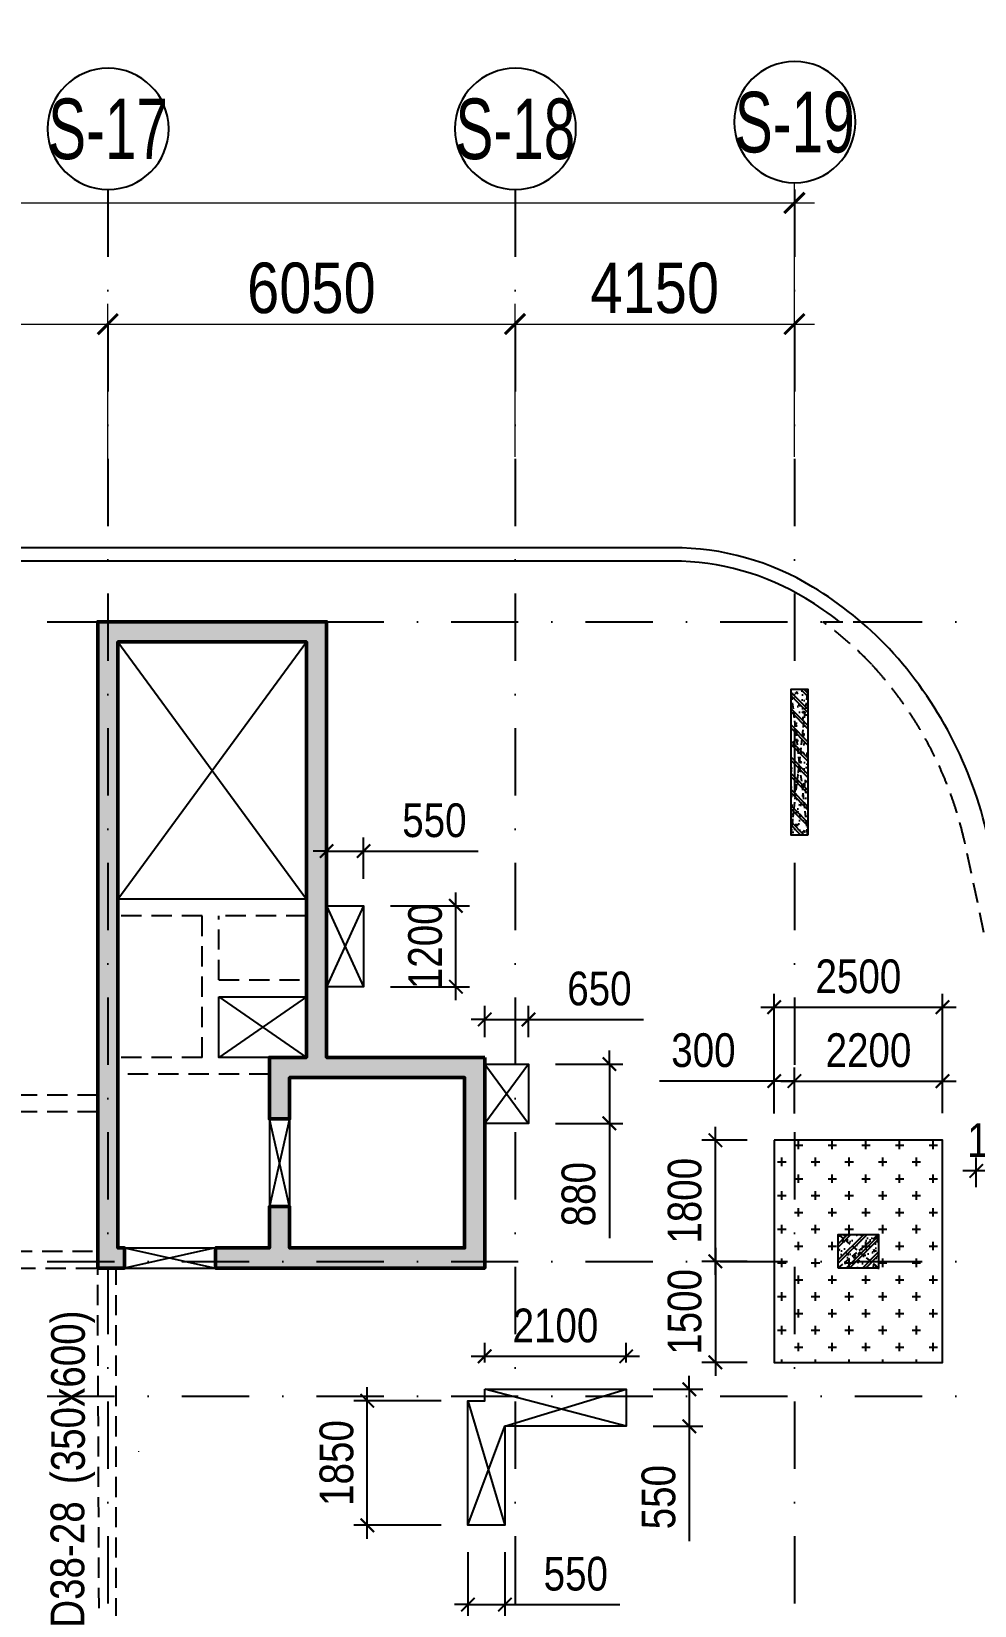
# Model space of a CAD drawing. Header units: millimetres. Extents: x -159515 to 1327256, y -225156 to 138737.
# Drawn here: x 902292 to 916300, y -27176 to -3796 of the extents above; entities that cross this region are included whole.
import ezdxf
from ezdxf.enums import TextEntityAlignment as Align

# ---------------------------------------------------------------- set-up
doc = ezdxf.new("R2010")
doc.units = ezdxf.units.MM
doc.header["$MEASUREMENT"] = 0
doc.linetypes.add('DASHDOT', pattern=[1, 0.5, -0.25, 0, -0.25])
doc.linetypes.add('DASHED', pattern=[4.5, 3, -1.5])
for name, color, linetype in [('AUDIT_I_220807103235-17', 50, 'Continuous'), ('ccu11-Khuat', 9, 'DASHED'), ('ccu11-Manh', 8, 'Continuous'), ('ccu11-Thay', 7, 'Continuous'), ('ccu12-Manh', 8, 'Continuous'), ('ccu12-Text', 31, 'Continuous'), ('KC2-DIM', 251, 'Continuous'), ('KC2-HATCH', 252, 'Continuous'), ('KT-Dim', 8, 'Continuous'), ('KT-Luoi truc South Tower', 8, 'DASHDOT'), ('ST_MBDV Cot vach 220805$0$AUDIT_I_220805193045-5', 6, 'Continuous'), ('TNG', 50, 'Continuous'), ('Xref_ST_MBDV Cot vach 30.7.2022|Xref_ST_MBDV Cot vach 30.7.2022|Xref_ST_MBDV Cot vach 30.7.2022|Xref_ST_MBDV Cot vach 30.7.2022|A-GRID-SYM', 50, 'Continuous')]:
    doc.layers.add(name, color=color, linetype=linetype)
for name, color, linetype, lineweight in [('ccu12-Tencaukien', 9, 'Continuous', 15), ('KT-Kich thuoc', 159, 'Continuous', 18), ('ST_MBDV Cot vach 220805$0$KT-Net cot vach', 6, 'Continuous', 50)]:
    doc.layers.add(name, color=color, linetype=linetype, lineweight=lineweight)
doc.styles.add('Arial Narrow', font='ARIALN.TTF')
doc.styles.add('HBA-Text', font='GOTHIC.TTF')
doc.dimstyles.new('ccu12-200', dxfattribs={"dimscale": 200, "dimtxt": 2.5, "dimasz": 1, "dimexe": 1, "dimexo": 2, "dimgap": 1, "dimtad": 1, "dimdec": 0, "dimrnd": 5, "dimdsep": 46, "dimtxsty": 'Arial Narrow', "dimblk": 'ARCHTICK', "dimcen": -1, "dimdle": 1, "dimclrd": 256, "dimclre": 256, "dimclrt": 3, "dimadec": 0, "dimazin": 2, "dimtfac": 0.1, "dimtdec": 0, "dimtmove": 0, "dimatfit": 1, "dimldrblk": 'ARCHTICK', "dimfxl": 1, "dimtvp": 0.833333, "dimtolj": 1, "dimtzin": 12, "dimarcsym": 0})
doc.dimstyles.new('CCU_1-300', dxfattribs={"dimscale": 300, "dimtxt": 2.5, "dimasz": 1, "dimexe": 1, "dimexo": 2, "dimgap": 0.5, "dimtad": 1, "dimdec": 0, "dimdsep": 46, "dimtxsty": 'Arial Narrow', "dimblk": 'ARCHTICK', "dimcen": -1, "dimdle": 1, "dimclrd": 256, "dimclre": 256, "dimclrt": 3, "dimadec": 0, "dimazin": 2, "dimtfac": 0.1, "dimtdec": 0, "dimtix": 1, "dimtmove": 2, "dimatfit": 1, "dimfxl": 1, "dimtvp": 0.833333, "dimtolj": 1, "dimtzin": 12, "dimarcsym": 0})

# ---------------------------------------------------------------- blocks, each defined once
blk = doc.blocks.new('_ArchTick')
at = {"color": 0, "const_width": 0.15}
blk.add_lwpolyline([(-0.5, -0.5), (0.5, 0.5)], dxfattribs=at)
blk = doc.blocks.new('*D407')
at = {"layer": 'Defpoints', "color": 0, "transparency": 16777216}
for p in [(-16523, 31492), (-16523, 28791, 0), (-25223, 28649, 0)]:
    blk.add_point(p, dxfattribs=at)
at = {"layer": 'KT-Kich thuoc', "lineweight": -2, "transparency": 16777216}
for p, q in [((-25223, 29249), (-25223, 31792)), ((-16523, 29391), (-16523, 31792)), ((-25523, 31492), (-16223, 31492))]:
    blk.add_line(p, q, dxfattribs=at)
at = {"layer": 'KT-Kich thuoc', "lineweight": -2, "transparency": 16777216, "xscale": 300, "yscale": 300, "zscale": 300, "rotation": 180}
blk.add_blockref('_ArchTick', (-25223, 31492), dxfattribs=at)
at = {"layer": 'KT-Kich thuoc', "lineweight": -2, "transparency": 16777216, "xscale": 300, "yscale": 300, "zscale": 300}
blk.add_blockref('_ArchTick', (-16523, 31492), dxfattribs=at)
at = {"layer": 'KT-Kich thuoc', "color": 3, "transparency": 16777216, "insert": (-20873, 32025), "char_height": 750, "attachment_point": 5, "style": 'Arial Narrow'}
blk.add_mtext('\\A1;8700', dxfattribs=at)
blk = doc.blocks.new('*D408')
at = {"layer": 'Defpoints', "color": 0, "transparency": 16777216}
for p in [(-10473, 31492), (-16523, 28791), (-10473, 28921, 0)]:
    blk.add_point(p, dxfattribs=at)
at = {"layer": 'KT-Kich thuoc', "lineweight": -2, "transparency": 16777216}
for p, q in [((-16523, 29391), (-16523, 31792)), ((-10473, 29521), (-10473, 31792)), ((-16823, 31492), (-10173, 31492))]:
    blk.add_line(p, q, dxfattribs=at)
at = {"layer": 'KT-Kich thuoc', "lineweight": -2, "transparency": 16777216, "xscale": 300, "yscale": 300, "zscale": 300, "rotation": 180}
blk.add_blockref('_ArchTick', (-16523, 31492), dxfattribs=at)
at = {"layer": 'KT-Kich thuoc', "lineweight": -2, "transparency": 16777216, "xscale": 300, "yscale": 300, "zscale": 300}
blk.add_blockref('_ArchTick', (-10473, 31492), dxfattribs=at)
at = {"layer": 'KT-Kich thuoc', "color": 3, "transparency": 16777216, "insert": (-13498, 32025), "char_height": 750, "attachment_point": 5, "style": 'Arial Narrow'}
blk.add_mtext('\\A1;6050', dxfattribs=at)
blk = doc.blocks.new('*D409')
at = {"layer": 'Defpoints', "color": 0, "transparency": 16777216}
for p in [(-6323, 31492), (-6323, 29040), (-10473, 28921, 0)]:
    blk.add_point(p, dxfattribs=at)
at = {"layer": 'KT-Kich thuoc', "lineweight": -2, "transparency": 16777216}
for p, q in [((-10473, 29521), (-10473, 31792)), ((-6323, 29640), (-6323, 31792)), ((-10773, 31492), (-6023, 31492))]:
    blk.add_line(p, q, dxfattribs=at)
at = {"layer": 'KT-Kich thuoc', "lineweight": -2, "transparency": 16777216, "xscale": 300, "yscale": 300, "zscale": 300, "rotation": 180}
blk.add_blockref('_ArchTick', (-10473, 31492), dxfattribs=at)
at = {"layer": 'KT-Kich thuoc', "lineweight": -2, "transparency": 16777216, "xscale": 300, "yscale": 300, "zscale": 300}
blk.add_blockref('_ArchTick', (-6323, 31492), dxfattribs=at)
at = {"layer": 'KT-Kich thuoc', "color": 3, "transparency": 16777216, "insert": (-8398, 32025), "char_height": 750, "attachment_point": 5, "style": 'Arial Narrow'}
blk.add_mtext('\\A1;4150', dxfattribs=at)
blk = doc.blocks.new('*D410')
at = {"layer": 'Defpoints', "color": 0, "transparency": 16777216}
for p in [(-6323, 33292), (-33923, 28921), (-6323, 28921)]:
    blk.add_point(p, dxfattribs=at)
at = {"layer": 'KT-Kich thuoc', "lineweight": -2, "transparency": 16777216}
for p, q in [((-33923, 29521), (-33923, 33592)), ((-6323, 29521), (-6323, 33592)), ((-34223, 33292), (-6023, 33292))]:
    blk.add_line(p, q, dxfattribs=at)
at = {"layer": 'KT-Kich thuoc', "lineweight": -2, "transparency": 16777216, "xscale": 300, "yscale": 300, "zscale": 300, "rotation": 180}
blk.add_blockref('_ArchTick', (-33923, 33292), dxfattribs=at)
at = {"layer": 'KT-Kich thuoc', "lineweight": -2, "transparency": 16777216, "xscale": 300, "yscale": 300, "zscale": 300}
blk.add_blockref('_ArchTick', (-6323, 33292), dxfattribs=at)
at = {"layer": 'KT-Kich thuoc', "color": 3, "transparency": 16777216, "insert": (-20123, 33825), "char_height": 750, "attachment_point": 5, "style": 'Arial Narrow'}
blk.add_mtext('\\A1;27600', dxfattribs=at)
blk = doc.blocks.new('GRID-SYM-flat-73')
at = {"layer": 'Xref_ST_MBDV Cot vach 30.7.2022|Xref_ST_MBDV Cot vach 30.7.2022|Xref_ST_MBDV Cot vach 30.7.2022|Xref_ST_MBDV Cot vach 30.7.2022|A-GRID-SYM'}
blk.add_circle((0, 0, 0), 900, dxfattribs=at)
at = {"layer": 'Xref_ST_MBDV Cot vach 30.7.2022|Xref_ST_MBDV Cot vach 30.7.2022|Xref_ST_MBDV Cot vach 30.7.2022|Xref_ST_MBDV Cot vach 30.7.2022|A-GRID-SYM', "style": 'HBA-Text'}
blk.add_attdef('GRID', text='', height=900, rotation=359.6303, dxfattribs=at).set_placement((0, 0, 0), align=Align.MIDDLE_CENTER)
blk = doc.blocks.new('*U201')
h = blk.add_hatch()
h.set_pattern_fill('VATLIEU04', color=250, scale=40, style=0, pattern_type=2)
h.set_pattern_definition([(50, (-700, 2219.8), (286.904, -25.1), [30, -330]), (355, (-700, 2219.8), (-55.5, 300.877), [24, -264]), (100.451, (-676.1, 2217.7), (231.404, 275.776), [25.496, -280.457]), (46.184, (-700, 2299.8), (426.896, -66.208), [45, -495]), (96.636, (-664.43, 2294.28), (373.865, 389.65), [38.244, -420.685]), (351.184, (-700, 2299.8), (373.865, 389.65), [36, -396]), (21, (-660, 2279.8), (238.763, -161.048), [30, -330]), (326, (-660, 2279.8), (97.326, 290.06), [24, -264]), (71.451, (-640.1, 2266.37), (336.09, 129.012), [25.496, -280.457]), (37.5, (-700, 2219.79), (4.864, 133.1575), [0, -260.8, 0, -268, 0, -265]), (7.5, (-700, 2219.8), (105.228, 157.765), [0, -152.8, 0, -254.8, 0, -101]), (327.5, (-789.2, 2219.79), (213.529, -9.022), [0, -100, 0, -312, 0, -414]), (317.5, (-829.2, 2219.8), (233.274, 40.042), [0, -130, 0, -207.2, 0, -294]), (45, (-700, 2219.8), (-120.208, 120.208), []), (45, (-700, 2268.8), (-120.208, 120.208), [])])
h.paths.add_polyline_path([(-475, -475), (-225, -475), (-225, 1695), (-475, 1695)])
at = {"color": 6, "ltscale": 0.25}
blk.add_lwpolyline([(-475, -475), (-225, -475), (-225, 1695), (-475, 1695)], close=True, dxfattribs=at)
at = {"layer": 'Defpoints', "linetype": 'ByBlock', "ltscale": 30}
for p, q in [((-225, -475), (-475, 1695)), ((-475, -475), (-225, 1695))]:
    blk.add_line(p, q, dxfattribs=at)
blk = doc.blocks.new('*U207')
h = blk.add_hatch()
h.set_pattern_fill('VATLIEU04', color=250, scale=40, style=0, pattern_type=2)
h.set_pattern_definition([(50, (-450, 650), (286.904, -25.1), [30, -330]), (355, (-450, 650), (-55.5, 300.88), [24, -264]), (100.451, (-426.1, 647.9), (231.404, 275.776), [25.496, -280.457]), (46.184, (-450, 730), (426.9, -66.21), [45, -495]), (96.636, (-414.43, 724.5), (373.87, 389.65), [38.24, -420.69]), (351.184, (-450, 730), (373.86, 389.65), [36, -396]), (21, (-410, 710), (238.763, -161.048), [30, -330]), (326, (-410, 710), (97.326, 290.06), [24, -264]), (71.451, (-390.1, 696.58), (336.09, 129.01), [25.496, -280.457]), (37.5, (-450, 650), (4.864, 133.1575), [0, -260.8, 0, -268, 0, -265]), (7.5, (-450, 650), (105.228, 157.765), [0, -152.8, 0, -254.8, 0, -101]), (327.5, (-539.2, 650), (213.529, -9.022), [0, -100, 0, -312, 0, -414]), (317.5, (-579.2, 650), (233.274, 40.042), [0, -130, 0, -207.2, 0, -294]), (45, (-450, 650), (-120.208, 120.208), []), (45, (-450, 699), (-120.208, 120.208), [])])
h.paths.add_polyline_path([(-475, -475), (25, -475), (25, 125), (-475, 125)])
at = {"color": 6, "ltscale": 0.25}
blk.add_lwpolyline([(-475, -475), (25, -475), (25, 125), (-475, 125)], close=True, dxfattribs=at)
at = {"layer": 'Defpoints', "linetype": 'ByBlock', "ltscale": 30}
for p, q in [((25, -475), (-475, 125)), ((-475, -475), (25, 125))]:
    blk.add_line(p, q, dxfattribs=at)
blk = doc.blocks.new('MBCV-T38')
at = {"layer": 'ST_MBDV Cot vach 220805$0$KT-Net cot vach'}
h = blk.add_hatch(dxfattribs=at)
h.set_pattern_fill('1BETONG2-BOP', color=250, scale=30, style=0, pattern_type=2)
h.set_pattern_definition([(50, (117426.85, -16131.3), (215.17805, -18.82564), [22.5, -247.5]), (355, (117426.85, -16131.3), (-41.6254, 225.65764), [18, -198]), (100.4514, (117444.78, -16132.87), (173.5528, 206.83186), [19.12206, -210.34263]), (46.1842, (117426.85, -16071.3), (320.1723, -49.6557), [33.75, -371.25]), (96.6356, (117453.53, -16075.44), (280.3988, 292.2354), [28.6831, -315.5139]), (351.1842, (117426.85, -16071.3), (280.3986, 292.2356), [27, -297]), (21, (117456.85, -16086.3), (179.0721, -120.78567), [22.5, -247.5]), (226, (117456.85, -16086.3), (201.56464, -109.66194), [18, -198]), (71.4514, (117471.77, -16096.37), (252.0668, 96.75915), [19.12206, -210.34263]), (67.5, (117426.85, -16131.3), (-46.774855, 88.31234), [0, -195.6, 0, -201, 0, -198.75]), (4.5, (117426.85, -16131.3), (85.00528, 114.03096), [0, -114.6, 0, -191.1, 0, -75.75]), (327.5, (117359.95, -16131.3), (160.14673, -6.76646), [0, -75, 0, -234, 0, -310.5]), (317.5, (117329.95, -16131.3), (174.95585, 30.0315), [0, -97.5, 0, -155.4, 0, -220.5]), (315, (117426.85, -16131.3), (90.15611, 90.15611), []), (315, (117426.85, -16094.55), (90.15611, 90.15611), [])])
h.paths.add_polyline_path([(33587, -8592), (33587, -11722), (29587, -11722), (29587, -11422), (30387, -11422), (30387, -10807), (30687, -10807), (30687, -11422), (33287, -11422), (33287, -8892), (30687, -8892), (30687, -9507), (30387, -9507), (30387, -8592), (30937, -8592), (30937, -2422), (28137, -2422), (28137, -11422), (28237, -11422), (28237, -11722), (27837, -11722), (27837, -2122), (31237, -2122), (31237, -8592)])
at = {"layer": 'ccu11-Khuat', "color": 6, "ltscale": 0.2, "elevation": 0}
for points in [[(30387, -9507), (30387, -10807)], [(28237, -11422), (29587, -11422)], [(28237, -11722), (29587, -11722)]]:
    blk.add_lwpolyline(points, dxfattribs=at)
at = {"layer": 'ccu11-Thay', "color": 6, "ltscale": 0.5, "elevation": 0}
blk.add_lwpolyline([(30687, -9507), (30687, -10807)], dxfattribs=at)
at = {"layer": 'ST_MBDV Cot vach 220805$0$KT-Net cot vach'}
for p, q in [((30387, -10807, 0), (30387, -11422, 0)), ((30687, -10807, 0), (30687, -11422, 0)), ((28237, -11722, 0), (28237, -11422, 0)), ((29587, -11422, 0), (30387, -11422, 0)), ((29587, -11722, 0), (29587, -11422, 0)), ((29587, -11722, 0), (33587, -11722, 0))]:
    blk.add_line(p, q, dxfattribs=at)
at = {"layer": 'ST_MBDV Cot vach 220805$0$KT-Net cot vach', "elevation": 0}
blk.add_lwpolyline([(33587, -8592), (33587, -11722), (29587, -11722), (29587, -11422), (30387, -11422), (30387, -10807), (30687, -10807), (30687, -11422), (33287, -11422), (33287, -8892), (30687, -8892), (30687, -9507), (30387, -9507), (30387, -8592), (30937, -8592), (30937, -2422), (28137, -2422), (28137, -11422), (28237, -11422), (28237, -11722), (27837, -11722), (27837, -2122), (31237, -2122), (31237, -8592), (33587, -8592)], dxfattribs=at)
at = {"layer": 'TNG', "elevation": 0}
blk.add_lwpolyline([(28137, -8722), (28137, -8722), (28137, -4022)], dxfattribs=at)
at = {"layer": 'ST_MBDV Cot vach 220805$0$AUDIT_I_220805193045-5', "linetype": 'ByBlock', "xscale": -1}
blk.add_blockref('*U201', (37912, -4817, 0), dxfattribs=at)
at = {"layer": 'ST_MBDV Cot vach 220805$0$AUDIT_I_220805193045-5', "linetype": 'ByBlock', "xscale": -1, "rotation": 270}
blk.add_blockref('*U207', (39312, -11247, 0), dxfattribs=at)
blk = doc.blocks.new('mbkc-t38')
at = {"layer": 'KC2-HATCH'}
h = blk.add_hatch(dxfattribs=at)
h.set_pattern_fill('CROSS', color=256, scale=1000)
h.set_pattern_definition([(0, (-876875.3, 22163.94), (250, 250), [125, -375]), (90, (-876812.8, 22101.44), (-250, 250), [125, -375])])
h.paths.add_polyline_path([(36450, 1900), (38950, 1900), (38950, -1400), (36450, -1400)])
blk.add_line((37400, 500, 0), (38000, 500, 0))
at = {"elevation": 0}
for points in [[(-26286, 27544), (-26287, 27544), (-28875, 34908, 0.338337), (-32749, 36444), (-62185, 26289, 0.459457), (-64225, 21139), (-55456, 6813, 0.279689), (-50490, 5781), (-27772, 13619, 0.204279), (-27706, 13740), (-27482, 14770, -0.275412), (-26755, 15571), (-22342, 17089, -0.414195), (-21181, 16524), (-12852, -7567, 0.319754), (-8032, -11000), (37106, -11000, 0.36531), (42072, -6689, 0.102434), (42063, -5068), (39621, 6403, 0.132611), (38155, 9202, 0.066499), (37024, 10116, 0.137615), (34943, 10700), (9300, 10700)], [(37420, 9600, 0.028724), (36920, 9945, 0.137615), (34943, 10500), (9300, 10500)], [(37420, 9600, 0.028724), (36920, 9945, 0.137615), (34943, 10500), (9300, 10500)]]:
    blk.add_lwpolyline(points, format="xyb", dxfattribs=at)
at = {"ltscale": 0.5, "elevation": 0}
blk.add_lwpolyline([(29500, 5480), (26700, 5480)], dxfattribs=at)
blk.add_lwpolyline([(28200, 4030), (29500, 4030), (29500, 3130), (28200, 3130)], close=True, dxfattribs=at)
at = {"elevation": 0}
blk.add_lwpolyline([(36450, 1900), (36450, -1400), (38950, -1400), (38950, 1900)], close=True, dxfattribs=at)
at = {"layer": 'ccu11-Khuat', "ltscale": 100}
for p, q in [((37170, 9600, 0), (37736, 9600, 0)), ((26400, 2570, 0), (17975, 2570, 0)), ((26400, 2320, 0), (22875, 2320, 0)), ((22875, 250, 0), (26400, 250, 0)), ((17975, 0, 0), (26400, 0, 0)), ((26424, -5950, 0), (26400, 0, 0)), ((26675, -7900, 0), (26675, 0, 0))]:
    blk.add_line(p, q, dxfattribs=at)
at = {"layer": 'ccu11-Khuat', "ltscale": 100, "elevation": 0}
blk.add_lwpolyline([(39595, -9900, 0.215007), (41727, -6628, 0.102955), (41720, -5140), (39279, 6329, 0.132448), (37900, 8963, 0.047218), (37170, 9600)], format="xyb", dxfattribs=at)
for points in [[(27950, 5230), (26700, 5230)], [(27950, 3130), (27950, 5230)], [(29500, 5230), (28200, 5230)], [(28200, 4280), (28200, 5230)], [(28200, 4280), (29500, 4280)], [(27950, 3130), (26700, 3130)], [(28950, 2880), (26700, 2880)]]:
    blk.add_lwpolyline(points, dxfattribs=at)
at = {"layer": 'ccu11-Khuat', "color": 6, "ltscale": 0.2, "elevation": 0}
for points in [[(28950, 2215), (28950, 915)], [(26800, 300), (28150, 300)], [(26800, 0), (28150, 0)]]:
    blk.add_lwpolyline(points, dxfattribs=at)
at = {"layer": 'ccu11-Manh'}
for p, q in [((29800, 5380, 0), (30350, 4180, 0)), ((30350, 5380, 0), (29800, 4180, 0)), ((28200, 4030, 0), (29500, 3130, 0)), ((29500, 4030, 0), (28200, 3130, 0)), ((32150, 3030, 0), (32800, 2150, 0)), ((32800, 3030, 0), (32150, 2150, 0))]:
    blk.add_line(p, q, dxfattribs=at)
at = {"layer": 'ccu11-Manh', "elevation": 0}
for points in [[(31900, -3820), (32450, -2350), (34250, -1800), (34250, -2350), (32150, -1800)], [(31900, -1970), (32450, -3820)]]:
    blk.add_lwpolyline(points, dxfattribs=at)
at = {"layer": 'ccu11-Thay', "elevation": 0}
for points in [[(29800, 5380), (30350, 5380), (30350, 4180), (29800, 4180), (29800, 5380)], [(29800, 5380), (30350, 5380), (30350, 4180), (29800, 4180), (29800, 5380)], [(32150, 3030), (32799, 3030), (32799, 2150), (32150, 2150), (32150, 3030)], [(32150, 3030), (32800, 3030), (32800, 2150), (32150, 2150), (32150, 3030)], [(32150, -1800), (34250, -1800), (34250, -2350), (32450, -2350), (32450, -3820), (31900, -3820), (31900, -1970), (32150, -1970), (32150, -1800)]]:
    blk.add_lwpolyline(points, dxfattribs=at)
at = {"layer": 'ccu11-Thay', "color": 6, "ltscale": 0.5, "elevation": 0}
blk.add_lwpolyline([(29250, 2215), (29250, 915)], dxfattribs=at)
at = {"layer": 'ccu12-Manh', "ltscale": 0.5, "elevation": 0}
for points in [[(26700, 9300), (29500, 5480)], [(26700, 5480), (29500, 9300)]]:
    blk.add_lwpolyline(points, dxfattribs=at)
at = {"layer": 'KC2-DIM', "ltscale": 0.5, "elevation": 0}
for points in [[(28200, 3130), (28200, 4030)], [(28200, 4030), (29500, 4030)], [(29250, 2215), (28950, 915)], [(29250, 915), (28950, 2215)], [(26800, 300), (28150, 0)], [(28150, 300), (26800, 0)]]:
    blk.add_lwpolyline(points, dxfattribs=at)
at = {"layer": 'ccu11-Khuat'}
blk.add_blockref('MBCV-T38', (-1437, 11722, 0), dxfattribs=at)
blk = doc.blocks.new('*D356')
at = {"layer": 'Defpoints', "color": 0, "transparency": 16777216}
for p in [(907225, -15970), (906675, -16784, 0), (907225, -16784, 0)]:
    blk.add_point(p, dxfattribs=at)
at = {"layer": 'KC2-DIM', "lineweight": -2, "transparency": 16777216}
for p, q in [((906675, -16384), (906675, -15770)), ((907225, -16384), (907225, -15770)), ((906675, -15970), (906475, -15970)), ((906675, -15970), (907225, -15970)), ((907225, -15970), (908929, -15970))]:
    blk.add_line(p, q, dxfattribs=at)
at = {"layer": 'KC2-DIM', "lineweight": -2, "transparency": 16777216, "xscale": 200, "yscale": 200, "zscale": 200}
blk.add_blockref('_ArchTick', (906675, -15970), dxfattribs=at)
at = {"layer": 'KC2-DIM', "lineweight": -2, "transparency": 16777216, "xscale": 200, "yscale": 200, "zscale": 200, "rotation": 180}
blk.add_blockref('_ArchTick', (907225, -15970), dxfattribs=at)
at = {"layer": 'KC2-DIM', "color": 3, "transparency": 16777216, "insert": (908277, -15515), "char_height": 500, "attachment_point": 5, "style": 'Arial Narrow'}
blk.add_mtext('\\A1;550', dxfattribs=at)
blk = doc.blocks.new('*D357')
at = {"layer": 'Defpoints', "color": 0, "transparency": 16777216}
for p in [(907225, -16784, 0), (908596, -16784), (907225, -17984, 0)]:
    blk.add_point(p, dxfattribs=at)
at = {"layer": 'KC2-DIM', "lineweight": -2, "transparency": 16777216}
for p, q in [((908596, -18184), (908596, -16584)), ((907625, -16784), (908796, -16784)), ((907625, -17984), (908796, -17984))]:
    blk.add_line(p, q, dxfattribs=at)
at = {"layer": 'KC2-DIM', "lineweight": -2, "transparency": 16777216, "xscale": 200, "yscale": 200, "zscale": 200}
for p, rotation in [((908596, -16784), 90), ((908596, -17984), 270)]:
    blk.add_blockref('_ArchTick', p, dxfattribs=dict(at, rotation=rotation))
at = {"layer": 'KC2-DIM', "color": 3, "transparency": 16777216, "insert": (908141, -17384), "char_height": 500, "attachment_point": 5, "rotation": 90, "style": 'Arial Narrow'}
blk.add_mtext('\\A1;1200', dxfattribs=at)
blk = doc.blocks.new('*D358')
at = {"layer": 'Defpoints', "color": 0, "transparency": 16777216}
for p in [(909675, -19134, 0), (909675, -20014, 0), (910876, -20014)]:
    blk.add_point(p, dxfattribs=at)
at = {"layer": 'KC2-DIM', "lineweight": -2, "transparency": 16777216}
for p, q in [((910876, -19134), (910876, -18934)), ((910075, -19134), (911076, -19134)), ((910876, -19134), (910876, -20014)), ((910075, -20014), (911076, -20014)), ((910876, -20014), (910876, -21718))]:
    blk.add_line(p, q, dxfattribs=at)
at = {"layer": 'KC2-DIM', "lineweight": -2, "transparency": 16777216, "xscale": 200, "yscale": 200, "zscale": 200}
for p, rotation in [((910876, -19134), 270), ((910876, -20014), 90)]:
    blk.add_blockref('_ArchTick', p, dxfattribs=dict(at, rotation=rotation))
at = {"layer": 'KC2-DIM', "color": 3, "transparency": 16777216, "insert": (910420, -21066), "char_height": 500, "attachment_point": 5, "rotation": 90, "style": 'Arial Narrow'}
blk.add_mtext('\\A1;880', dxfattribs=at)
blk = doc.blocks.new('*D359')
at = {"layer": 'Defpoints', "color": 0, "transparency": 16777216}
for p in [(909675, -18470), (909025, -19134), (909675, -19134)]:
    blk.add_point(p, dxfattribs=at)
at = {"layer": 'KC2-DIM', "lineweight": -2, "transparency": 16777216}
for p, q in [((909025, -18734), (909025, -18270)), ((909675, -18734), (909675, -18270)), ((909675, -18470), (911382, -18469)), ((909025, -18470), (908825, -18470)), ((909025, -18470), (909675, -18470))]:
    blk.add_line(p, q, dxfattribs=at)
at = {"layer": 'KC2-DIM', "lineweight": -2, "transparency": 16777216, "xscale": 200, "yscale": 200, "zscale": 200}
for p, rotation in [((909025, -18470), 0.006616639928438417), ((909675, -18470), 180.0066166399284)]:
    blk.add_blockref('_ArchTick', p, dxfattribs=dict(at, rotation=rotation))
at = {"layer": 'KC2-DIM', "color": 3, "transparency": 16777216, "insert": (910728, -18014), "char_height": 500, "attachment_point": 5, "rotation": 0.0066, "style": 'Arial Narrow'}
blk.add_mtext('\\A1;650', dxfattribs=at)
blk = doc.blocks.new('*D360')
at = {"layer": 'Defpoints', "color": 0, "transparency": 16777216}
for p in [(907280, -24134), (908775, -24134, 0), (908775, -25984, 0)]:
    blk.add_point(p, dxfattribs=at)
at = {"layer": 'KC2-DIM', "lineweight": -2, "transparency": 16777216}
for p, q in [((907280, -26184), (907280, -23934)), ((908375, -24134), (907080, -24134)), ((908375, -25984), (907080, -25984))]:
    blk.add_line(p, q, dxfattribs=at)
at = {"layer": 'KC2-DIM', "lineweight": -2, "transparency": 16777216, "xscale": 200, "yscale": 200, "zscale": 200}
for p, rotation in [((907280, -24134), 90), ((907280, -25984), 270)]:
    blk.add_blockref('_ArchTick', p, dxfattribs=dict(at, rotation=rotation))
at = {"layer": 'KC2-DIM', "color": 3, "transparency": 16777216, "insert": (906825, -25059), "char_height": 500, "attachment_point": 5, "rotation": 90, "style": 'Arial Narrow'}
blk.add_mtext('\\A1;1850', dxfattribs=at)
blk = doc.blocks.new('*D361')
at = {"layer": 'Defpoints', "color": 0, "transparency": 16777216}
for p in [(911125, -23474), (909025, -23964, 0), (911125, -23964, 0)]:
    blk.add_point(p, dxfattribs=at)
at = {"layer": 'KC2-DIM', "lineweight": -2, "transparency": 16777216}
for p, q in [((909025, -23564), (909025, -23274)), ((911125, -23564), (911125, -23274)), ((908825, -23474), (911325, -23474))]:
    blk.add_line(p, q, dxfattribs=at)
at = {"layer": 'KC2-DIM', "lineweight": -2, "transparency": 16777216, "xscale": 200, "yscale": 200, "zscale": 200, "rotation": 180}
blk.add_blockref('_ArchTick', (909025, -23474), dxfattribs=at)
at = {"layer": 'KC2-DIM', "lineweight": -2, "transparency": 16777216, "xscale": 200, "yscale": 200, "zscale": 200}
blk.add_blockref('_ArchTick', (911125, -23474), dxfattribs=at)
at = {"layer": 'KC2-DIM', "color": 3, "transparency": 16777216, "insert": (910075, -23019), "char_height": 500, "attachment_point": 5, "style": 'Arial Narrow'}
blk.add_mtext('\\A1;2100', dxfattribs=at)
blk = doc.blocks.new('*D362')
at = {"layer": 'Defpoints', "color": 0, "transparency": 16777216}
for p in [(908775, -25984, 0), (909325, -25984, 0), (909325, -27161)]:
    blk.add_point(p, dxfattribs=at)
at = {"layer": 'KC2-DIM', "lineweight": -2, "transparency": 16777216}
for p, q in [((908775, -26384), (908775, -27361)), ((909325, -26384), (909325, -27361)), ((908775, -27161), (908575, -27161)), ((908775, -27161), (909325, -27161)), ((909325, -27161), (911030, -27161))]:
    blk.add_line(p, q, dxfattribs=at)
at = {"layer": 'KC2-DIM', "lineweight": -2, "transparency": 16777216, "xscale": 200, "yscale": 200, "zscale": 200}
blk.add_blockref('_ArchTick', (908775, -27161), dxfattribs=at)
at = {"layer": 'KC2-DIM', "lineweight": -2, "transparency": 16777216, "xscale": 200, "yscale": 200, "zscale": 200, "rotation": 180}
blk.add_blockref('_ArchTick', (909325, -27161), dxfattribs=at)
at = {"layer": 'KC2-DIM', "color": 3, "transparency": 16777216, "insert": (910377, -26706), "char_height": 500, "attachment_point": 5, "style": 'Arial Narrow'}
blk.add_mtext('\\A1;550', dxfattribs=at)
blk = doc.blocks.new('*D363')
at = {"layer": 'Defpoints', "color": 0, "transparency": 16777216}
for p in [(911125, -23964, 0), (911125, -24514, 0), (912063, -24514)]:
    blk.add_point(p, dxfattribs=at)
at = {"layer": 'KC2-DIM', "lineweight": -2, "transparency": 16777216}
for p, q in [((912063, -23964), (912063, -23764)), ((911525, -23964), (912263, -23964)), ((912063, -23964), (912063, -24514)), ((911525, -24514), (912263, -24514)), ((912063, -24514), (912063, -26218))]:
    blk.add_line(p, q, dxfattribs=at)
at = {"layer": 'KC2-DIM', "lineweight": -2, "transparency": 16777216, "xscale": 200, "yscale": 200, "zscale": 200}
for p, rotation in [((912063, -23964), 270), ((912063, -24514), 90)]:
    blk.add_blockref('_ArchTick', p, dxfattribs=dict(at, rotation=rotation))
at = {"layer": 'KC2-DIM', "color": 3, "transparency": 16777216, "insert": (911608, -25566), "char_height": 500, "attachment_point": 5, "rotation": 90, "style": 'Arial Narrow'}
blk.add_mtext('\\A1;550', dxfattribs=at)
blk = doc.blocks.new('*D364')
at = {"layer": 'Defpoints', "color": 0, "transparency": 16777216}
for p in [(916325, -20721), (916325, -21364), (917330, -21364)]:
    blk.add_point(p, dxfattribs=at)
at = {"layer": 'KC2-DIM', "lineweight": -2, "transparency": 16777216}
for p, q in [((916325, -20964), (916325, -20521)), ((917330, -20964), (917330, -20521)), ((917530, -20721), (916125, -20721))]:
    blk.add_line(p, q, dxfattribs=at)
at = {"layer": 'KC2-DIM', "lineweight": -2, "transparency": 16777216, "xscale": 200, "yscale": 200, "zscale": 200}
for p, rotation in [((916325, -20721), 179.9999999999984), ((917330, -20721), 359.9999999999984)]:
    blk.add_blockref('_ArchTick', p, dxfattribs=dict(at, rotation=rotation))
at = {"layer": 'KC2-DIM', "color": 3, "transparency": 16777216, "insert": (916828, -20266), "char_height": 500, "attachment_point": 5, "style": 'Arial Narrow'}
blk.add_mtext('\\A1;1005', dxfattribs=at)
blk = doc.blocks.new('*U192')
at = {"layer": 'ccu12-Tencaukien', "color": 8, "ltscale": 10000}
blk.add_line((361, -155), (354, -155), dxfattribs=at)
at = {"layer": 'ccu12-Text', "color": 2, "style": 'Arial Narrow', "width": 0.8}
blk.add_attdef('SH', text='', height=300, dxfattribs=at).set_placement((276, 6), align=Align.BOTTOM_RIGHT)
at = {"layer": 'ccu12-Text', "color": 31, "style": 'Arial Narrow', "width": 0.8}
for tag, p in [('(', (508, -75)), (')', (963, -75)), ('KT', (633, -75))]:
    blk.add_attdef(tag, text='', height=250, dxfattribs=at).set_placement(p, align=Align.BOTTOM_LEFT)
blk = doc.blocks.new('*D583')
at = {"layer": 'Defpoints', "color": 0, "transparency": 16777216}
for p in [(913325, -19386), (913325, -20266, 0), (913625, -20266)]:
    blk.add_point(p, dxfattribs=at)
at = {"layer": 'KC2-DIM', "lineweight": -2, "transparency": 16777216}
for p, q in [((913325, -19386), (911621, -19386)), ((913325, -19866), (913325, -19186)), ((913625, -19386), (913325, -19386)), ((913625, -19866), (913625, -19186)), ((913625, -19386), (913825, -19386))]:
    blk.add_line(p, q, dxfattribs=at)
at = {"layer": 'KC2-DIM', "lineweight": -2, "transparency": 16777216, "xscale": 200, "yscale": 200, "zscale": 200}
blk.add_blockref('_ArchTick', (913325, -19386), dxfattribs=at)
at = {"layer": 'KC2-DIM', "lineweight": -2, "transparency": 16777216, "xscale": 200, "yscale": 200, "zscale": 200, "rotation": 180}
blk.add_blockref('_ArchTick', (913625, -19386), dxfattribs=at)
at = {"layer": 'KC2-DIM', "color": 3, "transparency": 16777216, "insert": (912273, -18930), "char_height": 500, "attachment_point": 5, "style": 'Arial Narrow'}
blk.add_mtext('\\A1;300', dxfattribs=at)
blk = doc.blocks.new('*D584')
at = {"layer": 'Defpoints', "color": 0, "transparency": 16777216}
for p in [(915825, -19386), (913625, -19975), (915825, -20264, 0)]:
    blk.add_point(p, dxfattribs=at)
at = {"layer": 'KC2-DIM', "lineweight": -2, "transparency": 16777216}
for p, q in [((913425, -19386), (916025, -19386)), ((913625, -19575), (913625, -19186)), ((915825, -19864), (915825, -19186))]:
    blk.add_line(p, q, dxfattribs=at)
at = {"layer": 'KC2-DIM', "lineweight": -2, "transparency": 16777216, "xscale": 200, "yscale": 200, "zscale": 200, "rotation": 180}
blk.add_blockref('_ArchTick', (913625, -19386), dxfattribs=at)
at = {"layer": 'KC2-DIM', "lineweight": -2, "transparency": 16777216, "xscale": 200, "yscale": 200, "zscale": 200}
blk.add_blockref('_ArchTick', (915825, -19386), dxfattribs=at)
at = {"layer": 'KC2-DIM', "color": 3, "transparency": 16777216, "insert": (914725, -18930), "char_height": 500, "attachment_point": 5, "style": 'Arial Narrow'}
blk.add_mtext('\\A1;2200', dxfattribs=at)
blk = doc.blocks.new('*D585')
at = {"layer": 'Defpoints', "color": 0, "transparency": 16777216}
for p in [(915825, -18288), (913325, -19761), (915825, -19761)]:
    blk.add_point(p, dxfattribs=at)
at = {"layer": 'KC2-DIM', "lineweight": -2, "transparency": 16777216}
for p, q in [((913325, -19361), (913325, -18088)), ((915825, -19361), (915825, -18088)), ((913125, -18288), (916025, -18288))]:
    blk.add_line(p, q, dxfattribs=at)
at = {"layer": 'KC2-DIM', "lineweight": -2, "transparency": 16777216, "xscale": 200, "yscale": 200, "zscale": 200, "rotation": 180}
blk.add_blockref('_ArchTick', (913325, -18288), dxfattribs=at)
at = {"layer": 'KC2-DIM', "lineweight": -2, "transparency": 16777216, "xscale": 200, "yscale": 200, "zscale": 200}
blk.add_blockref('_ArchTick', (915825, -18288), dxfattribs=at)
at = {"layer": 'KC2-DIM', "color": 3, "transparency": 16777216, "insert": (914575, -17833), "char_height": 500, "attachment_point": 5, "style": 'Arial Narrow'}
blk.add_mtext('\\A1;2500', dxfattribs=at)
blk = doc.blocks.new('*D586')
at = {"layer": 'Defpoints', "color": 0, "transparency": 16777216}
for p in [(912451, -20264), (913325, -20264, 0), (913325, -22064)]:
    blk.add_point(p, dxfattribs=at)
at = {"layer": 'KC2-DIM', "lineweight": -2, "transparency": 16777216}
for p, q in [((912451, -22264), (912451, -20064)), ((912925, -20264), (912251, -20264)), ((912925, -22064), (912251, -22064))]:
    blk.add_line(p, q, dxfattribs=at)
at = {"layer": 'KC2-DIM', "lineweight": -2, "transparency": 16777216, "xscale": 200, "yscale": 200, "zscale": 200}
for p, rotation in [((912451, -20264), 90), ((912451, -22064), 270)]:
    blk.add_blockref('_ArchTick', p, dxfattribs=dict(at, rotation=rotation))
at = {"layer": 'KC2-DIM', "color": 3, "transparency": 16777216, "insert": (911996, -21164), "char_height": 500, "attachment_point": 5, "rotation": 90, "style": 'Arial Narrow'}
blk.add_mtext('\\A1;1800', dxfattribs=at)
blk = doc.blocks.new('*D587')
at = {"layer": 'Defpoints', "color": 0, "transparency": 16777216}
for p in [(913114, -22064), (912451, -23564), (913325, -23564, 0)]:
    blk.add_point(p, dxfattribs=at)
at = {"layer": 'KC2-DIM', "lineweight": -2, "transparency": 16777216}
for p, q in [((912451, -21864), (912451, -23764)), ((912714, -22064), (912251, -22064)), ((912925, -23564), (912251, -23564))]:
    blk.add_line(p, q, dxfattribs=at)
at = {"layer": 'KC2-DIM', "lineweight": -2, "transparency": 16777216, "xscale": 200, "yscale": 200, "zscale": 200}
for p, rotation in [((912451, -22064), 90), ((912451, -23564), 270)]:
    blk.add_blockref('_ArchTick', p, dxfattribs=dict(at, rotation=rotation))
at = {"layer": 'KC2-DIM', "color": 3, "transparency": 16777216, "insert": (911996, -22814), "char_height": 500, "attachment_point": 5, "rotation": 90, "style": 'Arial Narrow'}
blk.add_mtext('\\A1;1500', dxfattribs=at)
blk = doc.blocks.new('Asix South Tower')
at = {"layer": 'KT-Luoi truc South Tower', "ltscale": 2000}
for p, q in [((-16523, 33491.9), (-16523, -4459.1)), ((-10473, 33491.9), (-10473, -4459.1)), ((-6323, 33491.9), (-6323, -4459.1)), ((-49426.2, 27070.4), (10118.8, 27070.4)), ((-49426.2, 17570.4), (10118.8, 17570.4)), ((-49426.2, 15570.4), (10118.8, 15570.4))]:
    blk.add_line(p, q, dxfattribs=at)
at = {"layer": 'KT-Dim'}
ref = blk.add_blockref('GRID-SYM-flat-73', (-6317.9, 34491.9, 0), dxfattribs=dict(at, xscale=-1, rotation=179.6748020054017))
ref.add_attrib('GRID', 'S-19', dxfattribs={"layer": 'AUDIT_I_220807103235-17', "height": 900, "style": 'HBA-Text', "width": 0.7}).set_placement((-6317.9, 34491.9, 0), align=Align.MIDDLE_CENTER)
ref = blk.add_blockref('GRID-SYM-flat-73', (-16517.9, 34391.9, 0), dxfattribs=dict(at, xscale=-1, rotation=179.6748020054017))
ref.add_attrib('GRID', 'S-17', dxfattribs={"layer": 'AUDIT_I_220807103235-17', "height": 900, "style": 'HBA-Text', "width": 0.7}).set_placement((-16517.9, 34391.9, 0), align=Align.MIDDLE_CENTER)
ref = blk.add_blockref('GRID-SYM-flat-73', (-10467.9, 34391.9, 0), dxfattribs=dict(at, xscale=-1, rotation=179.6748020054017))
ref.add_attrib('GRID', 'S-18', dxfattribs={"layer": 'AUDIT_I_220807103235-17', "height": 900, "style": 'HBA-Text', "width": 0.7}).set_placement((-10467.9, 34391.9, 0), align=Align.MIDDLE_CENTER)
at = {"layer": 'KT-Kich thuoc'}
for base, p1, p2, picture, middle in [((-6323, 33291.9), (-33923, 28921.3), (-6323, 28921.3), '*D410', (-20123, 33824.8)), ((-16523, 31491.9), (-25223, 28648.7, 0), (-16523, 28791, 0), '*D407', (-20873, 32024.8)), ((-10473, 31491.9), (-16523, 28791), (-10473, 28921.3, 0), '*D408', (-13498, 32024.8)), ((-6323, 31491.9), (-10473, 28921.3, 0), (-6323, 29040.1), '*D409', (-8398, 32024.8))]:
    dim = blk.add_linear_dim(base=base, p1=p1, p2=p2, dimstyle='CCU_1-300', dxfattribs=at)
    dim.commit()
    dim.dimension.update_dxf_attribs({"geometry": picture, "text_midpoint": middle})

msp = doc.modelspace()

# ---------------------------------------------------------------- block references
msp.add_blockref('mbkc-t38', (876875.3, -22163.9, 0))
at = {"layer": 'ccu12-Tencaukien', "extrusion": (9.79924e-07, 4.38813e-07, 1)}
ref = msp.add_blockref('*U192', (903390.5, -25398.3, 0.3), dxfattribs=dict(at, xscale=1.815893337873055, yscale=1.815893337873055, zscale=1.815893337873055, rotation=69.5369337144434))
ref.add_attrib('KT', '(350x600)', dxfattribs={"color": 31, "extrusion": (9.79924e-07, 4.38813e-07, 1), "height": 500, "rotation": 90, "style": 'Arial Narrow'}).set_placement((903234.1, -25372.4, 0.3), align=Align.BOTTOM_LEFT)
ref.add_attrib('SH', 'D38-28', dxfattribs={"color": 2, "extrusion": (9.79924e-07, 4.38813e-07, 1), "height": 500, "rotation": 90, "style": 'Arial Narrow'}).set_placement((903225.2, -25627.3, 0.3), align=Align.BOTTOM_RIGHT)
at = {"layer": 'KT-Kich thuoc'}
msp.add_blockref('Asix South Tower', (919947.9, -39634.4), dxfattribs=at)

# ---------------------------------------------------------------- dimensions: what is measured, and where the dimension line sits
at = {"layer": 'KC2-DIM'}
for p1, p2, distance, picture, middle in [((906675.3, -16783.9, 0), (907224.9, -16783.9, 0), 813.5, '*D356', (908277.1, -15515.2)), ((909024.9, -19134), (909674.8, -19133.9), 664.3, '*D359', (910728.1, -18014.2)), ((909675.2, -19133.9, 0), (909675.2, -20013.9, 0), 1200.4, '*D358', (910420.4, -21066.2)), ((909025.2, -23963.9, 0), (911125.3, -23963.9, 0), 489.5, '*D361', (910075.3, -23019.2)), ((911125.3, -23963.9, 0), (911125.3, -24513.9, 0), 937.5, '*D363', (911607.5, -25566.2)), ((908775.3, -25983.9, 0), (908775.3, -24133.9, 0), 1495.1, '*D360', (906825, -25058.9)), ((908775.3, -25983.9, 0), (909325.2, -25983.9, 0), -1177.1, '*D362', (910377.5, -26705.7))]:
    dim = msp.add_aligned_dim(p1=p1, p2=p2, distance=distance, dimstyle='ccu12-200', dxfattribs=at)
    dim.commit()
    dim.dimension.update_dxf_attribs({"geometry": picture, "text_midpoint": middle})
for base, p1, p2, angle, picture, middle, dimtype in [((908596.2, -16783.9), (907224.9, -17983.9, 0), (907224.9, -16783.9, 0), 90.00005, '*D357', (908596.2, -17383.9), 161), ((916325.2, -20721.1), (917330.4, -21363.9), (916325.2, -21363.9), 180, '*D364', (916827.8, -20721.1), 161), ((912450.9, -23563.8), (913113.9, -22063.9), (913325.2, -23563.8, 0), 90, '*D587', (912450.9, -22813.8), 160)]:
    dim = msp.add_linear_dim(base=base, p1=p1, p2=p2, angle=angle, dimstyle='ccu12-200', dxfattribs=at)
    dim.commit()
    dim.dimension.update_dxf_attribs({"geometry": picture, "text_midpoint": middle, "dimtype": dimtype})
for base, p1, p2, picture, middle in [((915825.2, -18287.9), (913325.2, -19761.2), (915825.2, -19761.2), '*D585', (914575.2, -17832.6)), ((913325.2, -19385.5), (913624.9, -20265.8), (913325.2, -20265.8, 0), '*D583', (912273, -18930.2)), ((915825.2, -19385.5), (913624.9, -19975.2), (915825.2, -20263.8, 0), '*D584', (914725.1, -18930.2))]:
    dim = msp.add_linear_dim(base=base, p1=p1, p2=p2, dimstyle='ccu12-200', dxfattribs=at)
    dim.commit()
    dim.dimension.update_dxf_attribs({"geometry": picture, "text_midpoint": middle})
dim = msp.add_linear_dim(base=(912450.9, -20263.8), p1=(913325.2, -22063.9), p2=(913325.2, -20263.8, 0), angle=90, dimstyle='ccu12-200', dxfattribs=at)
dim.commit()
dim.dimension.update_dxf_attribs({"geometry": '*D586', "text_midpoint": (911995.6, -21163.8)})

doc.saveas('drawing.dxf')
